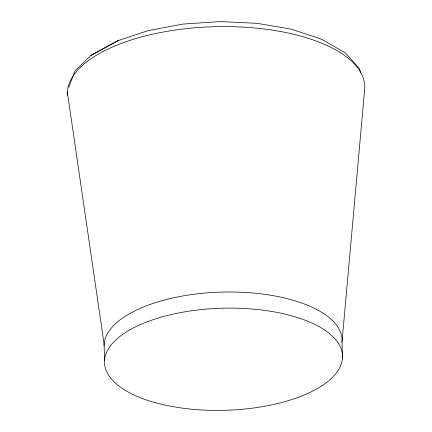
<?xml version="1.0" encoding="UTF-8"?>
<svg xmlns="http://www.w3.org/2000/svg" width="432" height="432" viewBox="0 0 432 432"><rect width="100%" height="100%" fill="white"/><g stroke="black" fill="none" stroke-linecap="round" stroke-linejoin="round"><path stroke-width="0.65" d="M342.457 358.166A119.048 51.062 -1.6 0 0 167.292 315.517A119.048 51.062 -1.6 0 0 160.769 404.098A119.048 51.062 -1.6 0 0 342.457 358.166L342.004 342.041L364.684 89.149A148.808 63.828 -1.6 0 0 216.983 26.649A148.808 63.828 -1.6 0 0 67.262 95.083M68.828 87.318L75.038 70.891L90.85 55.49L118.006 40.624L148.262 30.559L183.109 24.073L220.174 21.6L256.932 23.312L290.882 29.095L319.702 38.551L323.077 40.111L345.476 52.979L359.035 68.094L360.839 72.652M90.85 55.49L118.006 40.624M67.316 91.886L104.107 344.228L104.56 360.353M104.053 345.492A119.048 51.062 -1.6 0 1 225.353 292.016A119.048 51.062 -1.6 0 1 342.004 342.041"/></g></svg>
